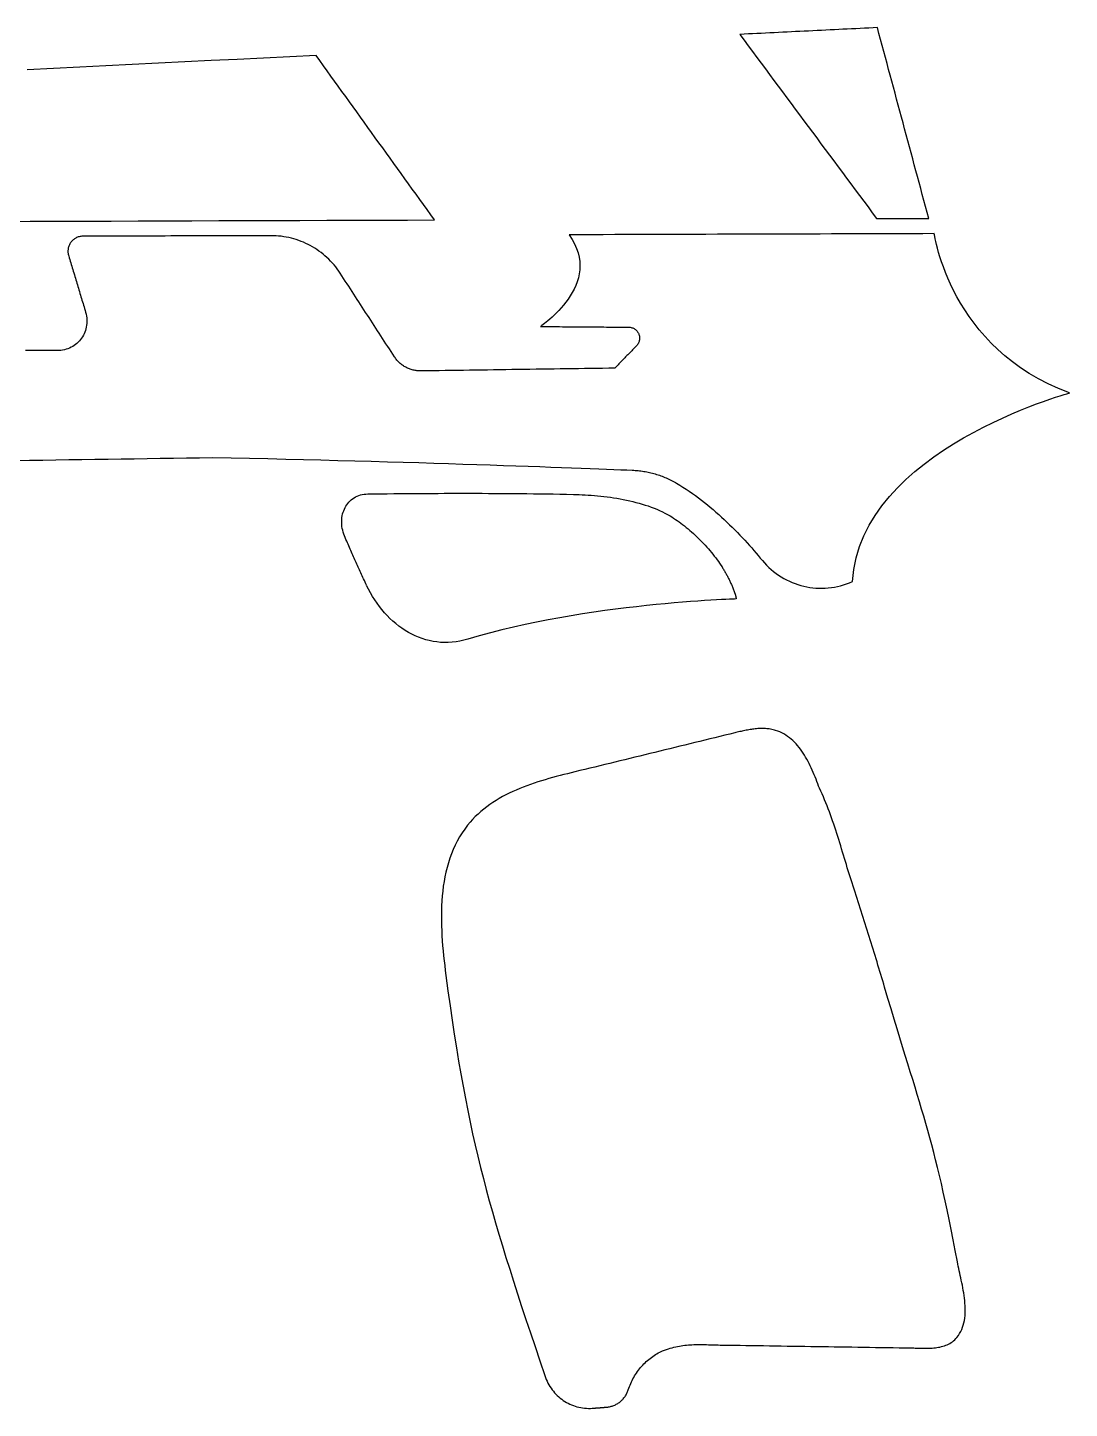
# Model space of a CAD drawing. Header units: metres. Extents: x 18 to 141, y -128 to -47.
# Drawn here: x 79.5 to 140.7, y -127.9 to -46.8 of the extents above; entities that cross this region are included whole.
import ezdxf

# ---------------------------------------------------------------- set-up
doc = ezdxf.new("R2010")
doc.units = ezdxf.units.M

msp = doc.modelspace()

# ---------------------------------------------------------------- linework, layer by layer
for points in [[(129.37744, -57.988708), (129.473198, -57.988454), (129.568956, -57.9882), (129.664714, -57.987946), (129.760472, -57.987692), (129.85623, -57.987438), (129.951988, -57.987184), (130.047746, -57.98693), (130.143504, -57.986676), (130.239262, -57.986422), (130.33502, -57.986168), (130.430778, -57.985914), (130.526536, -57.98566), (130.622294, -57.985406), (130.718052, -57.985152), (130.81381, -57.984898), (130.909568, -57.984644), (131.005326, -57.98439), (131.101084, -57.984136), (131.196842, -57.983882), (131.2926, -57.983628), (131.388358, -57.983374), (131.484116, -57.98312), (131.579874, -57.982866), (131.675632, -57.982612), (131.77139, -57.982358), (131.867148, -57.982104), (131.962906, -57.98185), (132.058664, -57.981596), (132.154422, -57.981342), (132.25018, -57.981088), (132.345938, -57.980834), (132.441696, -57.98058), (132.347462, -57.630314), (132.253228, -57.280048), (132.158994, -56.929782), (132.06476, -56.579516), (131.970526, -56.22925), (131.876292, -55.878984), (131.782058, -55.528718), (131.687824, -55.178452), (131.59359, -54.828186), (131.499356, -54.47792), (131.405122, -54.127654), (131.310888, -53.777388), (131.216654, -53.427122), (131.12242, -53.076856), (131.028186, -52.72659), (130.933952, -52.376324), (130.839718, -52.026058), (130.745484, -51.675792), (130.65125, -51.325526), (130.557016, -50.97526), (130.462782, -50.624994), (130.368548, -50.274728), (130.274314, -49.924462), (130.18008, -49.574196), (130.085846, -49.22393), (129.991612, -48.873664), (129.897378, -48.523398), (129.803144, -48.173132), (129.70891, -47.822866), (129.614676, -47.4726), (129.520442, -47.122334), (129.426208, -46.772068), (129.173478, -46.784514), (128.920748, -46.79696), (128.668018, -46.809406), (128.415288, -46.821852), (128.162558, -46.834298), (127.909828, -46.846744), (127.657098, -46.85919), (127.404368, -46.871636), (127.151638, -46.884082), (126.898908, -46.896528), (126.646178, -46.908974), (126.393448, -46.92142), (126.140718, -46.933866), (125.887988, -46.946312), (125.635258, -46.958758), (125.382528, -46.971204), (125.129798, -46.98365), (124.877068, -46.996096), (124.624338, -47.008542), (124.371608, -47.020988), (124.118878, -47.033434), (123.866148, -47.04588), (123.613418, -47.058326), (123.360688, -47.070772), (123.107958, -47.083218), (122.855228, -47.095664), (122.602498, -47.10811), (122.349768, -47.120556), (122.097038, -47.133002), (121.844308, -47.145448), (121.591578, -47.157894), (121.338848, -47.17034), (121.590054, -47.508414), (121.84126, -47.846488), (122.092466, -48.184562), (122.343672, -48.522636), (122.594878, -48.86071), (122.846084, -49.198784), (123.09729, -49.536858), (123.348496, -49.874932), (123.599702, -50.213006), (123.850908, -50.55108), (124.102114, -50.889154), (124.35332, -51.227228), (124.604526, -51.565302), (124.855732, -51.903376), (125.106938, -52.24145), (125.358144, -52.579524), (125.60935, -52.917598), (125.860556, -53.255672), (126.111762, -53.593746), (126.362968, -53.93182), (126.614174, -54.269894), (126.86538, -54.607968), (127.116586, -54.946042), (127.367792, -55.284116), (127.618998, -55.62219), (127.870204, -55.960264), (128.12141, -56.298338), (128.372616, -56.636412), (128.623822, -56.974486), (128.875028, -57.31256), (129.126234, -57.650634), (129.37744, -57.988708)], [(78.07579, -58.157364), (79.658972, -58.15203), (81.242154, -58.146696), (82.825336, -58.141362), (84.408518, -58.136028), (85.9917, -58.130694), (87.574882, -58.12536), (89.158064, -58.120026), (90.741246, -58.114692), (92.324428, -58.109358), (93.90761, -58.104024), (95.490792, -58.09869), (97.073974, -58.093356), (98.657156, -58.088022), (100.240338, -58.082688), (101.82352, -58.077354), (103.406702, -58.07202), (103.189278, -57.770014), (102.971854, -57.468008), (102.75443, -57.166002), (102.537006, -56.863996), (102.319836, -56.56199), (102.102412, -56.259984), (101.884988, -55.957978), (101.667564, -55.655972), (101.45014, -55.353966), (101.232716, -55.05196), (101.015292, -54.749954), (100.797868, -54.447948), (100.580698, -54.145942), (100.363274, -53.843936), (100.14585, -53.54193), (99.928426, -53.239924), (99.711002, -52.937918), (99.493578, -52.635912), (99.276154, -52.333906), (99.05873, -52.0319), (98.84156, -51.729894), (98.624136, -51.427888), (98.406712, -51.125882), (98.189288, -50.823876), (97.971864, -50.52187), (97.75444, -50.219864), (97.537016, -49.917858), (97.319592, -49.615852), (97.102422, -49.313846), (96.884998, -49.01184), (96.667574, -48.709834), (96.45015, -48.407828), (94.9071, -48.484282), (93.36405, -48.560736), (91.821, -48.63719), (90.27795, -48.713644), (88.7349, -48.790098), (87.19185, -48.866552), (85.6488, -48.943006), (84.10575, -49.01946), (82.5627, -49.095914), (81.01965, -49.172368), (79.4766, -49.248822)], [(140.705586, -68.225416), (140.064236, -67.97294), (139.457938, -67.697858), (138.885676, -67.402202), (138.34618, -67.08775), (137.838942, -66.756788), (137.362692, -66.411094), (136.916668, -66.0527), (136.4996, -65.683638), (136.11098, -65.306194), (135.749538, -64.922146), (135.414512, -64.533526), (135.104632, -64.142366), (134.81939, -63.750444), (134.557516, -63.360046), (134.317994, -62.973204), (134.100062, -62.591696), (133.902704, -62.217808), (133.725158, -61.853572), (133.566154, -61.500766), (133.42493, -61.161422), (133.30047, -60.837826), (133.191758, -60.531756), (133.098032, -60.245244), (133.018276, -59.980322), (132.951474, -59.739022), (132.89661, -59.523376), (132.852922, -59.335416), (132.81914, -59.17692), (132.794502, -59.050174), (132.778246, -58.95721), (132.769102, -58.899806), (132.766308, -58.880248), (132.095748, -58.88228), (131.425188, -58.884312), (130.754628, -58.886344), (130.084068, -58.888376), (129.413762, -58.890408), (128.743202, -58.89244), (128.072642, -58.894472), (127.402082, -58.896504), (126.731522, -58.898536), (126.060962, -58.900568), (125.390402, -58.9026), (124.719842, -58.904632), (124.049536, -58.906664), (123.378976, -58.908696), (122.708416, -58.910728), (122.037856, -58.91276), (121.367296, -58.914792), (120.696736, -58.916824), (120.026176, -58.918856), (119.355616, -58.920888), (118.68531, -58.92292), (118.01475, -58.924952), (117.34419, -58.926984), (116.67363, -58.929016), (116.00307, -58.931048), (115.33251, -58.93308), (114.66195, -58.935112), (113.99139, -58.937144), (113.321084, -58.939176), (112.650524, -58.941208), (111.979964, -58.94324), (111.309404, -58.945272), (111.491014, -59.215782), (111.639604, -59.483498), (111.756952, -59.747912), (111.84509, -60.009024), (111.905542, -60.266072), (111.94034, -60.518802), (111.951008, -60.76696), (111.939578, -61.010038), (111.907574, -61.247782), (111.857028, -61.479684), (111.789464, -61.705236), (111.706914, -61.924184), (111.611156, -62.136274), (111.503714, -62.340998), (111.38662, -62.538102), (111.261398, -62.727078), (111.13008, -62.907418), (110.99419, -63.078868), (110.85576, -63.241174), (110.716568, -63.393828), (110.578138, -63.536576), (110.442502, -63.66891), (110.311184, -63.790322), (110.186216, -63.900558), (110.069376, -63.999364), (109.962188, -64.086232), (109.866684, -64.160654), (109.784642, -64.222376), (109.717586, -64.271144), (109.667548, -64.30645), (109.636306, -64.327786), (109.625384, -64.335152), (109.787182, -64.336422), (109.94898, -64.337692), (110.110778, -64.338962), (110.272576, -64.340232), (110.434374, -64.341502), (110.596172, -64.342772), (110.75797, -64.344042), (110.919768, -64.345312), (111.081566, -64.346582), (111.243364, -64.347852), (111.405162, -64.349122), (111.56696, -64.350392), (111.728758, -64.351662), (111.890556, -64.352932), (112.052354, -64.354202), (112.214152, -64.355472), (112.37595, -64.356742), (112.537748, -64.358012), (112.699546, -64.359282), (112.861344, -64.360552), (113.023142, -64.361822), (113.18494, -64.363092), (113.346738, -64.364362), (113.508536, -64.365632), (113.670334, -64.366902), (113.832132, -64.368172), (113.99393, -64.369442), (114.155728, -64.370712), (114.317526, -64.371982), (114.479324, -64.373252), (114.641122, -64.374522), (114.80292, -64.375792), (114.855752, -64.377316), (114.906806, -64.38265), (114.956082, -64.391794), (115.00358, -64.40424), (115.0493, -64.420242), (115.092988, -64.439292), (115.13439, -64.46139), (115.17376, -64.486282), (115.210844, -64.513714), (115.245642, -64.543686), (115.278154, -64.575944), (115.308126, -64.610234), (115.335558, -64.646556), (115.36045, -64.684656), (115.382548, -64.72428), (115.401852, -64.765428), (115.418362, -64.807846), (115.432078, -64.85128), (115.442746, -64.895476), (115.450366, -64.940434), (115.454684, -64.9859), (115.455954, -65.03162), (115.453922, -65.077594), (115.448334, -65.123568), (115.439444, -65.169288), (115.426998, -65.2145), (115.410996, -65.259204), (115.391184, -65.303146), (115.367562, -65.346326), (115.34013, -65.38849), (115.308888, -65.429384), (115.273582, -65.468754), (115.233704, -65.509902), (115.193826, -65.55105), (115.153948, -65.592198), (115.11407, -65.633346), (115.074192, -65.674494), (115.034314, -65.715642), (114.994436, -65.75679), (114.954558, -65.797938), (114.91468, -65.839086), (114.874802, -65.880234), (114.834924, -65.921382), (114.795046, -65.96253), (114.755168, -66.003678), (114.71529, -66.044826), (114.675412, -66.085974), (114.635534, -66.127122), (114.595656, -66.16827), (114.555778, -66.209418), (114.5159, -66.250566), (114.476022, -66.291714), (114.436144, -66.332862), (114.396266, -66.37401), (114.356388, -66.415158), (114.31651, -66.456306), (114.276632, -66.497454), (114.236754, -66.538602), (114.196876, -66.57975), (114.156998, -66.620898), (114.11712, -66.662046), (114.077242, -66.703194), (114.037364, -66.744342), (113.997486, -66.78549), (113.641632, -66.79057), (113.285778, -66.79565), (112.929924, -66.80073), (112.57407, -66.80581), (112.218216, -66.81089), (111.862362, -66.81597), (111.506508, -66.82105), (111.150654, -66.82613), (110.7948, -66.83121), (110.438946, -66.83629), (110.083092, -66.84137), (109.727238, -66.84645), (109.371384, -66.85153), (109.01553, -66.85661), (108.659676, -66.86169), (108.303822, -66.86677), (107.947968, -66.87185), (107.592114, -66.87693), (107.23626, -66.88201), (106.880406, -66.88709), (106.524552, -66.89217), (106.168698, -66.89725), (105.812844, -66.90233), (105.45699, -66.90741), (105.101136, -66.91249), (104.745282, -66.91757), (104.389428, -66.92265), (104.033574, -66.92773), (103.67772, -66.93281), (103.321866, -66.93789), (102.966012, -66.94297), (102.610158, -66.94805), (102.551484, -66.94805), (102.493064, -66.946018), (102.434898, -66.942208), (102.37724, -66.93662), (102.319836, -66.929254), (102.26294, -66.92011), (102.206552, -66.909188), (102.150672, -66.896488), (102.0953, -66.88201), (102.040436, -66.865754), (101.98608, -66.847974), (101.932486, -66.828416), (101.879654, -66.80708), (101.82733, -66.78422), (101.775768, -66.759836), (101.725222, -66.733674), (101.675438, -66.705988), (101.626416, -66.676778), (101.57841, -66.646044), (101.53142, -66.613786), (101.485446, -66.580004), (101.440488, -66.544952), (101.396546, -66.508376), (101.35362, -66.470276), (101.311964, -66.430906), (101.271324, -66.390012), (101.231954, -66.347848), (101.193854, -66.304414), (101.157024, -66.259456), (101.121464, -66.213228), (101.087428, -66.16573), (101.054662, -66.116962), (100.955094, -65.963546), (100.855526, -65.81013), (100.755958, -65.656714), (100.65639, -65.503298), (100.556822, -65.349882), (100.457254, -65.196466), (100.357686, -65.04305), (100.258118, -64.889634), (100.15855, -64.736218), (100.058982, -64.582802), (99.959414, -64.429386), (99.859846, -64.27597), (99.760278, -64.122554), (99.66071, -63.969138), (99.561142, -63.815722), (99.461574, -63.662306), (99.362006, -63.50889), (99.262438, -63.355474), (99.16287, -63.202058), (99.063302, -63.048642), (98.963734, -62.895226), (98.864166, -62.74181), (98.764598, -62.588394), (98.66503, -62.434978), (98.565462, -62.281562), (98.465894, -62.128146), (98.366326, -61.97473), (98.266758, -61.821314), (98.16719, -61.667898), (98.067622, -61.514482), (97.968054, -61.361066), (97.868486, -61.20765), (97.782634, -61.079888), (97.693226, -60.955174), (97.600262, -60.833762), (97.503742, -60.715906), (97.40392, -60.601352), (97.300796, -60.490354), (97.19437, -60.382912), (97.084896, -60.279026), (96.972628, -60.178696), (96.857312, -60.082176), (96.739202, -59.989466), (96.618552, -59.900566), (96.495362, -59.815476), (96.369632, -59.734196), (96.241362, -59.65698), (96.110806, -59.583828), (95.978218, -59.51474), (95.843344, -59.449716), (95.706438, -59.388756), (95.567754, -59.332114), (95.427292, -59.27979), (95.285052, -59.231784), (95.141288, -59.188096), (94.996, -59.148726), (94.849188, -59.113928), (94.701106, -59.083702), (94.551754, -59.058048), (94.401386, -59.036966), (94.250002, -59.02071), (94.097602, -59.009026), (93.94444, -59.002168), (93.790516, -59.000136), (93.44533, -59.001152), (93.100144, -59.002168), (92.754958, -59.003184), (92.409772, -59.0042), (92.064586, -59.005216), (91.7194, -59.006232), (91.374214, -59.007248), (91.029028, -59.008264), (90.683842, -59.00928), (90.338656, -59.010296), (89.99347, -59.011312), (89.648284, -59.012328), (89.303098, -59.013344), (88.957912, -59.01436), (88.612726, -59.015376), (88.26754, -59.016392), (87.922354, -59.017408), (87.577168, -59.018424), (87.231982, -59.01944), (86.886796, -59.020456), (86.54161, -59.021472), (86.196424, -59.022488), (85.851238, -59.023504), (85.506052, -59.02452), (85.160866, -59.025536), (84.81568, -59.026552), (84.470494, -59.027568), (84.125308, -59.028584), (83.780122, -59.0296), (83.434936, -59.030616), (83.08975, -59.031632), (82.744564, -59.032648), (82.688938, -59.03468), (82.634582, -59.040014), (82.581242, -59.04865), (82.529172, -59.060334), (82.478626, -59.075066), (82.42935, -59.092592), (82.381598, -59.112912), (82.335624, -59.135772), (82.291174, -59.161172), (82.248502, -59.189112), (82.207862, -59.219338), (82.169, -59.25185), (82.13217, -59.286394), (82.097372, -59.32297), (82.06486, -59.361324), (82.03438, -59.401456), (82.006186, -59.443112), (81.980532, -59.486546), (81.957418, -59.53125), (81.936844, -59.577224), (81.91881, -59.624468), (81.90357, -59.672728), (81.891124, -59.722004), (81.881472, -59.772296), (81.874868, -59.82335), (81.871312, -59.874912), (81.870804, -59.926982), (81.873344, -59.97956), (81.879186, -60.032392), (81.88833, -60.085478), (81.90103, -60.138818), (81.917286, -60.192158), (81.947258, -60.29198), (81.97723, -60.391802), (82.007202, -60.491624), (82.037174, -60.591446), (82.067146, -60.691268), (82.097118, -60.79109), (82.12709, -60.890912), (82.157062, -60.990734), (82.187034, -61.090556), (82.217006, -61.190378), (82.246978, -61.2902), (82.27695, -61.390022), (82.306922, -61.489844), (82.336894, -61.589666), (82.366866, -61.689488), (82.396838, -61.78931), (82.42681, -61.889132), (82.456782, -61.988954), (82.486754, -62.088776), (82.516726, -62.188598), (82.546698, -62.28842), (82.57667, -62.388242), (82.606642, -62.488064), (82.636614, -62.587886), (82.666586, -62.687708), (82.696558, -62.78753), (82.72653, -62.887352), (82.756502, -62.987174), (82.786474, -63.086996), (82.816446, -63.186818), (82.846418, -63.28664), (82.87639, -63.386462), (82.91068, -63.498476), (82.938112, -63.610236), (82.958686, -63.721488), (82.972656, -63.831978), (82.980022, -63.941706), (82.981038, -64.050164), (82.975704, -64.157352), (82.964274, -64.263016), (82.947002, -64.366902), (82.923888, -64.468756), (82.895186, -64.568324), (82.860896, -64.665352), (82.821018, -64.75984), (82.77606, -64.85128), (82.725768, -64.939672), (82.67065, -65.024762), (82.610706, -65.106296), (82.545936, -65.18402), (82.476594, -65.25768), (82.40268, -65.327022), (82.324448, -65.391792), (82.242152, -65.45199), (82.155792, -65.507108), (82.065368, -65.557146), (81.971134, -65.60185), (81.873344, -65.640966), (81.771998, -65.67424), (81.66735, -65.701418), (81.5594, -65.7225), (81.448402, -65.736978), (81.334356, -65.744852), (81.217516, -65.745614), (80.987138, -65.744598), (80.75676, -65.743582), (80.526382, -65.742566), (80.296004, -65.74155), (80.065626, -65.740534), (79.835248, -65.739518), (79.60487, -65.738502), (79.374492, -65.737486)], [(78.854046, -72.207374), (79.621634, -72.19569), (80.389222, -72.184006), (81.15681, -72.172322), (81.924398, -72.160638), (82.691986, -72.148954), (83.459574, -72.13727), (84.227162, -72.125586), (84.99475, -72.113902), (85.762338, -72.102218), (86.529926, -72.090534), (87.297514, -72.07885), (88.065102, -72.067166), (88.83269, -72.055482), (89.600278, -72.043798), (90.367866, -72.032114), (91.462352, -72.05472), (92.543884, -72.078088), (93.611954, -72.101964), (94.665546, -72.126602), (95.704152, -72.151748), (96.726756, -72.177402), (97.732342, -72.20331), (98.720402, -72.229726), (99.68992, -72.256396), (100.640134, -72.283066), (101.570282, -72.30999), (102.479602, -72.336914), (103.367078, -72.363838), (104.232202, -72.390762), (105.073958, -72.417432), (105.891584, -72.443848), (106.684064, -72.47001), (107.45089, -72.495664), (108.191046, -72.521064), (108.90377, -72.545956), (109.5883, -72.570086), (110.243874, -72.593708), (110.869476, -72.616568), (111.464344, -72.638666), (112.027716, -72.659748), (112.55883, -72.680068), (113.056924, -72.699372), (113.520982, -72.717406), (113.950242, -72.734424), (114.343942, -72.750172), (114.70132, -72.76465), (115.021614, -72.777858), (115.10772, -72.782176), (115.193826, -72.787764), (115.279678, -72.794622), (115.365276, -72.80275), (115.45062, -72.812148), (115.535964, -72.822816), (115.621054, -72.834754), (115.70589, -72.847962), (115.790472, -72.862694), (115.8748, -72.878696), (115.958874, -72.895968), (116.04244, -72.91451), (116.125752, -72.934322), (116.20881, -72.955404), (116.291614, -72.977756), (116.37391, -73.001124), (116.455952, -73.025762), (116.537486, -73.05167), (116.618766, -73.078848), (116.699538, -73.107296), (116.779802, -73.137014), (116.859812, -73.168002), (116.939314, -73.20026), (117.018308, -73.233788), (117.096794, -73.268332), (117.174772, -73.304146), (117.252242, -73.34123), (117.329204, -73.379584), (117.405658, -73.418954), (117.481604, -73.459594), (117.557042, -73.501504), (117.631718, -73.54443), (117.819424, -73.656698), (118.005606, -73.772776), (118.190264, -73.89241), (118.373398, -74.015346), (118.555008, -74.14133), (118.73484, -74.270362), (118.913148, -74.401934), (119.089678, -74.5363), (119.264176, -74.672952), (119.436896, -74.81189), (119.607838, -74.95286), (119.776748, -75.095862), (119.943626, -75.240642), (120.108472, -75.386946), (120.271286, -75.53452), (120.431814, -75.683364), (120.590056, -75.833224), (120.746266, -75.983846), (120.899936, -76.13523), (121.05132, -76.287122), (121.200418, -76.439268), (121.346976, -76.591668), (121.490994, -76.743814), (121.632472, -76.89596), (121.77141, -77.047598), (121.907808, -77.198728), (122.041412, -77.349096), (122.172222, -77.498702), (122.300238, -77.647038), (122.42546, -77.794104), (122.547888, -77.9399), (122.667268, -78.083918), (122.790204, -78.22692), (122.917966, -78.363572), (123.050554, -78.493874), (123.187714, -78.61808), (123.329192, -78.735682), (123.474734, -78.846934), (123.624086, -78.951836), (123.777248, -79.050134), (123.933712, -79.141828), (124.093478, -79.226918), (124.256038, -79.305404), (124.421392, -79.377032), (124.589286, -79.441802), (124.759466, -79.499968), (124.931932, -79.551276), (125.106176, -79.595472), (125.281944, -79.63281), (125.459236, -79.663036), (125.637798, -79.686404), (125.817376, -79.70266), (125.997716, -79.711804), (126.178564, -79.713582), (126.359666, -79.708248), (126.540768, -79.695548), (126.72187, -79.675482), (126.902464, -79.64805), (127.08255, -79.613252), (127.261874, -79.570834), (127.440182, -79.52105), (127.61722, -79.463646), (127.792988, -79.398622), (127.966978, -79.325978), (128.039876, -78.614016), (128.178052, -77.927454), (128.377188, -77.266292), (128.632712, -76.630022), (128.940306, -76.018898), (129.295398, -75.432412), (129.69367, -74.870564), (130.130804, -74.332846), (130.602228, -73.819512), (131.10337, -73.330054), (131.629912, -72.864472), (132.177536, -72.422258), (132.74167, -72.003666), (133.317996, -71.608188), (133.901942, -71.235824), (134.488936, -70.88632), (135.074914, -70.559422), (135.655304, -70.254876), (136.225534, -69.972682), (136.781286, -69.712586), (137.317988, -69.474334), (137.831322, -69.257672), (138.31697, -69.0626), (138.77036, -68.888864), (139.18692, -68.73621), (139.562332, -68.604638), (139.892278, -68.493894), (140.172186, -68.40347), (140.397738, -68.33362), (140.564362, -68.283836), (140.66774, -68.254118), (140.7033, -68.244212)], [(99.416616, -79.542386), (99.371912, -79.447644), (99.32797, -79.354172), (99.284536, -79.26197), (99.241864, -79.170784), (99.1997, -79.080614), (99.158044, -78.99146), (99.116896, -78.903068), (99.076256, -78.815184), (99.03587, -78.727808), (98.995992, -78.64094), (98.956368, -78.55458), (98.916998, -78.468474), (98.877882, -78.382368), (98.838766, -78.296262), (98.799904, -78.210156), (98.761296, -78.12405), (98.722688, -78.03769), (98.68408, -77.950822), (98.645472, -77.863446), (98.60661, -77.775562), (98.567748, -77.686916), (98.528632, -77.597508), (98.489516, -77.507338), (98.450146, -77.416152), (98.410522, -77.32395), (98.37039, -77.230478), (98.330004, -77.135736), (98.28911, -77.039724), (98.247708, -76.942188), (98.205798, -76.843128), (98.16338, -76.74229), (98.120454, -76.639674), (98.078036, -76.530454), (98.041968, -76.420726), (98.01225, -76.310744), (97.988628, -76.200762), (97.971102, -76.091034), (97.959418, -75.981814), (97.953576, -75.873356), (97.953576, -75.766168), (97.959418, -75.66025), (97.970848, -75.555856), (97.987866, -75.45324), (98.010218, -75.352656), (98.038158, -75.254358), (98.071432, -75.158854), (98.11004, -75.066144), (98.153728, -74.976482), (98.202496, -74.890122), (98.256344, -74.807318), (98.315018, -74.728578), (98.378772, -74.653902), (98.447098, -74.583544), (98.52025, -74.518012), (98.597974, -74.457306), (98.68027, -74.40168), (98.767138, -74.351388), (98.858324, -74.306938), (98.953828, -74.26833), (99.05365, -74.236072), (99.157536, -74.210164), (99.26574, -74.19086), (99.377754, -74.178668), (99.493832, -74.173588), (99.875848, -74.16927), (100.255832, -74.165206), (100.634038, -74.161396), (101.01072, -74.15784), (101.385878, -74.154538), (101.759512, -74.15149), (102.13213, -74.148696), (102.503732, -74.146156), (102.874572, -74.14387), (103.24465, -74.141838), (103.61422, -74.14006), (103.983536, -74.13879), (104.352598, -74.137774), (104.72166, -74.137012), (105.090976, -74.136758), (105.4608, -74.136758), (105.831132, -74.137266), (106.202226, -74.138028), (106.574082, -74.139298), (106.946954, -74.141076), (107.321096, -74.143362), (107.696762, -74.145902), (108.073952, -74.14895), (108.45292, -74.152506), (108.833666, -74.15657), (109.216444, -74.161142), (109.601508, -74.166222), (109.989112, -74.17181), (110.379256, -74.17816), (110.772194, -74.185018), (111.167926, -74.192384), (111.56696, -74.200512), (111.735362, -74.20483), (111.907066, -74.210672), (112.081564, -74.218292), (112.258856, -74.22769), (112.438434, -74.238866), (112.620298, -74.25182), (112.80394, -74.266806), (112.989106, -74.283824), (113.175796, -74.302874), (113.363502, -74.32421), (113.55197, -74.347578), (113.7412, -74.373232), (113.930684, -74.401172), (114.120168, -74.431652), (114.309398, -74.464672), (114.498374, -74.500232), (114.686588, -74.538332), (114.873786, -74.578972), (115.059714, -74.622406), (115.244118, -74.668634), (115.426744, -74.717656), (115.607338, -74.769726), (115.785646, -74.824844), (115.961414, -74.88301), (116.134388, -74.944224), (116.304314, -75.00874), (116.470938, -75.076304), (116.634006, -75.14717), (116.79301, -75.221592), (116.94795, -75.299316), (117.098572, -75.380596), (117.244622, -75.465432), (117.349016, -75.529694), (117.453918, -75.597004), (117.559328, -75.667108), (117.664992, -75.740006), (117.77091, -75.815444), (117.877082, -75.893422), (117.983254, -75.97394), (118.089172, -76.056744), (118.194836, -76.14158), (118.300246, -76.228702), (118.405148, -76.317856), (118.509542, -76.408788), (118.613174, -76.501498), (118.716044, -76.595986), (118.817898, -76.691998), (118.918736, -76.789534), (119.018558, -76.88834), (119.11711, -76.988416), (119.214138, -77.089762), (119.309642, -77.192124), (119.403622, -77.295502), (119.495824, -77.399642), (119.586248, -77.504544), (119.67464, -77.610208), (119.761, -77.71638), (119.845074, -77.82306), (119.926862, -77.929994), (120.006364, -78.037182), (120.083326, -78.14437), (120.157494, -78.251558), (120.228868, -78.358746), (120.297448, -78.46568), (120.326404, -78.512162), (120.354852, -78.558136), (120.382792, -78.60411), (120.410478, -78.64983), (120.437656, -78.695296), (120.464326, -78.740762), (120.490742, -78.786228), (120.51665, -78.831694), (120.542304, -78.87716), (120.56745, -78.922626), (120.592342, -78.968346), (120.616726, -79.014066), (120.640856, -79.06004), (120.664732, -79.106268), (120.688354, -79.15275), (120.711722, -79.199486), (120.734836, -79.24673), (120.757696, -79.294482), (120.780302, -79.342488), (120.802654, -79.391002), (120.824752, -79.440278), (120.846596, -79.490062), (120.868186, -79.540354), (120.889776, -79.591408), (120.911112, -79.643224), (120.932194, -79.695802), (120.953276, -79.749142), (120.974358, -79.803498), (120.995186, -79.858616), (121.016014, -79.91475), (121.036588, -79.9719), (121.057162, -80.030066), (121.060464, -80.039972), (121.063766, -80.049878), (121.067068, -80.059784), (121.070116, -80.06969), (121.073164, -80.079596), (121.076212, -80.089502), (121.07926, -80.099408), (121.082054, -80.109314), (121.084848, -80.11922), (121.087642, -80.129126), (121.090182, -80.139032), (121.092722, -80.148938), (121.095262, -80.158844), (121.097548, -80.16875), (121.099834, -80.178656), (121.10212, -80.188562), (121.104406, -80.198468), (121.106438, -80.208374), (121.10847, -80.21828), (121.110502, -80.228186), (121.11228, -80.238092), (121.114058, -80.247998), (121.115836, -80.257904), (121.117614, -80.26781), (121.119138, -80.277716), (121.120662, -80.287622), (121.122186, -80.297528), (121.12371, -80.307434), (121.12498, -80.31734), (121.12625, -80.327246), (121.12752, -80.337152), (121.12879, -80.347058), (121.10339, -80.34782), (121.028206, -80.35036), (120.90527, -80.354932), (120.736614, -80.36179), (120.52427, -80.371442), (120.270016, -80.383888), (119.975884, -80.399636), (119.643906, -80.41894), (119.27586, -80.442054), (118.873778, -80.469232), (118.439692, -80.500982), (117.97538, -80.537304), (117.482874, -80.578706), (116.964206, -80.625442), (116.421154, -80.677766), (115.856004, -80.735932), (115.27028, -80.800194), (114.666268, -80.87106), (114.045746, -80.948784), (113.410746, -81.03362), (112.7633, -81.125822), (112.105186, -81.225644), (111.438436, -81.33334), (110.765082, -81.449418), (110.087156, -81.574132), (109.406436, -81.707482), (108.724954, -81.849976), (108.044488, -82.002122), (107.36707, -82.16392), (106.694732, -82.335878), (106.029506, -82.517996), (105.37317, -82.710782), (105.137712, -82.77606), (104.903524, -82.827876), (104.67086, -82.866738), (104.439974, -82.8929), (104.21112, -82.906362), (103.984298, -82.907632), (103.759762, -82.896964), (103.537766, -82.874612), (103.318564, -82.84083), (103.102156, -82.796126), (102.888796, -82.7405), (102.678484, -82.674206), (102.471728, -82.597498), (102.268528, -82.510884), (102.068884, -82.414364), (101.873304, -82.308446), (101.681788, -82.193384), (101.494336, -82.069432), (101.311456, -81.93659), (101.133148, -81.795366), (100.959666, -81.646014), (100.79101, -81.488788), (100.627688, -81.324196), (100.4697, -81.152238), (100.317046, -80.973168), (100.170234, -80.78724), (100.029264, -80.594962), (99.89439, -80.396334), (99.765612, -80.191864), (99.643184, -79.981806), (99.52736, -79.76616), (99.418394, -79.545434)], [(126.024132, -91.473782), (125.976126, -91.341448), (125.92685, -91.208352), (125.876304, -91.074748), (125.824488, -90.94089), (125.771148, -90.807032), (125.716284, -90.673428), (125.659896, -90.540332), (125.60173, -90.407998), (125.541786, -90.27668), (125.47981, -90.146378), (125.415802, -90.0176), (125.349762, -89.8906), (125.28169, -89.765378), (125.211332, -89.642442), (125.138434, -89.521792), (125.062996, -89.403682), (124.985018, -89.28862), (124.9045, -89.176606), (124.821188, -89.067894), (124.735082, -88.962738), (124.645928, -88.861392), (124.55398, -88.76411), (124.45873, -88.6714), (124.360432, -88.583008), (124.258832, -88.499442), (124.153676, -88.420956), (124.045218, -88.347804), (123.933204, -88.28024), (123.81738, -88.218264), (123.697746, -88.162384), (123.574302, -88.112854), (123.447048, -88.069674), (123.373896, -88.048338), (123.300236, -88.029542), (123.226322, -88.013032), (123.152154, -87.998808), (123.077732, -87.98687), (123.003056, -87.977218), (122.92838, -87.969598), (122.85345, -87.96401), (122.778266, -87.9602), (122.702828, -87.958168), (122.62739, -87.957914), (122.551698, -87.959438), (122.476006, -87.962486), (122.400314, -87.967058), (122.324368, -87.9729), (122.248422, -87.980266), (122.172476, -87.988902), (122.09653, -87.998554), (122.020584, -88.009476), (121.944638, -88.021414), (121.868692, -88.034368), (121.792746, -88.048084), (121.717054, -88.062562), (121.641362, -88.077802), (121.565924, -88.09355), (121.490486, -88.11006), (121.415302, -88.127078), (121.340118, -88.14435), (121.265188, -88.161876), (121.190512, -88.179656), (121.11609, -88.19769), (121.041668, -88.215724), (120.748298, -88.287352), (120.454928, -88.35898), (120.161558, -88.430608), (119.868188, -88.502236), (119.574818, -88.573864), (119.281448, -88.645492), (118.988078, -88.71712), (118.694708, -88.788748), (118.401338, -88.860376), (118.107968, -88.932004), (117.814598, -89.003632), (117.521228, -89.07526), (117.227858, -89.146888), (116.934488, -89.218516), (116.641118, -89.290144), (116.347748, -89.361772), (116.054378, -89.4334), (115.761008, -89.505028), (115.467638, -89.576656), (115.174268, -89.648284), (114.880898, -89.719912), (114.587528, -89.79154), (114.294158, -89.863168), (114.000788, -89.934796), (113.707418, -90.006424), (113.414048, -90.078052), (113.120678, -90.14968), (112.827308, -90.221308), (112.533938, -90.292936), (112.240568, -90.364564), (111.947198, -90.436192), (111.653828, -90.50782), (111.437166, -90.56116), (111.219488, -90.615262), (111.001302, -90.67038), (110.782862, -90.726768), (110.564168, -90.784426), (110.345474, -90.843862), (110.127034, -90.905076), (109.909102, -90.968322), (109.691932, -91.033854), (109.475524, -91.101926), (109.260132, -91.172538), (109.04601, -91.246198), (108.833412, -91.322906), (108.622592, -91.402916), (108.41355, -91.486482), (108.206794, -91.573604), (108.002324, -91.66479), (107.800394, -91.76004), (107.601258, -91.859608), (107.404916, -91.963748), (107.211622, -92.072714), (107.021884, -92.186506), (106.835702, -92.305378), (106.653076, -92.429838), (106.474514, -92.559632), (106.300016, -92.695268), (106.13009, -92.837), (105.964736, -92.984828), (105.803954, -93.139006), (105.648252, -93.299788), (105.497884, -93.467428), (105.35285, -93.64218), (105.18267, -93.866208), (105.024428, -94.096078), (104.877616, -94.33179), (104.74198, -94.57309), (104.617266, -94.81947), (104.502966, -95.07093), (104.398826, -95.326962), (104.304592, -95.587566), (104.219756, -95.852234), (104.144064, -96.120712), (104.077008, -96.392746), (104.018334, -96.668336), (103.967788, -96.946974), (103.924862, -97.228406), (103.889302, -97.512378), (103.860854, -97.798636), (103.83901, -98.086926), (103.823516, -98.37674), (103.814118, -98.668078), (103.810308, -98.960686), (103.811832, -99.254056), (103.818182, -99.548188), (103.829104, -99.842828), (103.844344, -100.137468), (103.863394, -100.432108), (103.886, -100.72624), (103.911908, -101.01961), (103.94061, -101.311964), (103.971852, -101.603302), (104.00538, -101.893116), (104.040686, -102.181152), (104.077262, -102.467156), (104.198674, -103.376222), (104.320594, -104.254554), (104.44353, -105.103676), (104.567736, -105.925874), (104.69372, -106.72318), (104.821736, -107.497372), (104.951784, -108.250482), (105.084626, -108.984288), (105.220262, -109.701076), (105.3592, -110.402624), (105.501694, -111.090964), (105.647998, -111.768128), (105.79862, -112.435894), (105.95356, -113.096294), (106.11358, -113.75136), (106.27868, -114.403124), (106.449114, -115.053618), (106.62539, -115.70462), (106.807762, -116.358162), (106.996738, -117.016276), (107.192318, -117.680994), (107.39501, -118.354094), (107.605322, -119.037608), (107.823254, -119.733568), (108.049314, -120.444006), (108.283756, -121.1707), (108.526834, -121.915682), (108.778802, -122.680984), (109.040168, -123.468638), (109.311186, -124.280422), (109.592364, -125.118368), (109.883702, -125.984508), (109.924596, -126.098046), (109.969554, -126.209044), (110.018576, -126.317248), (110.071408, -126.422658), (110.12805, -126.525274), (110.188502, -126.624842), (110.25251, -126.721362), (110.320074, -126.814834), (110.39094, -126.905004), (110.465108, -126.991872), (110.542324, -127.075438), (110.622588, -127.155448), (110.705646, -127.231902), (110.791498, -127.3048), (110.87989, -127.373888), (110.970822, -127.439166), (111.064294, -127.500634), (111.160052, -127.558292), (111.258096, -127.611886), (111.358172, -127.661162), (111.46028, -127.706374), (111.564166, -127.747268), (111.66983, -127.783844), (111.777018, -127.815848), (111.88573, -127.843534), (111.995712, -127.866394), (112.106964, -127.884682), (112.219486, -127.898144), (112.333024, -127.90678), (112.447578, -127.91059), (112.562894, -127.90932), (112.678718, -127.90297), (112.705388, -127.900938), (112.732058, -127.898906), (112.758728, -127.896874), (112.785398, -127.894842), (112.812068, -127.89281), (112.838738, -127.890778), (112.865408, -127.888746), (112.892078, -127.886714), (112.918748, -127.884682), (112.945418, -127.88265), (112.972088, -127.880618), (112.998758, -127.878586), (113.025428, -127.876554), (113.052098, -127.874522), (113.078768, -127.87249), (113.105438, -127.870458), (113.132108, -127.868426), (113.158778, -127.866394), (113.185194, -127.864362), (113.21161, -127.86233), (113.238026, -127.860298), (113.264442, -127.858266), (113.290858, -127.856234), (113.317274, -127.854202), (113.34369, -127.851916), (113.370106, -127.84963), (113.396268, -127.847344), (113.42243, -127.845058), (113.448592, -127.842772), (113.474754, -127.840486), (113.500916, -127.8382), (113.527078, -127.835914), (113.580926, -127.830326), (113.634266, -127.822706), (113.687098, -127.813054), (113.739422, -127.801624), (113.791238, -127.788162), (113.842292, -127.772922), (113.892838, -127.755904), (113.942622, -127.736854), (113.991644, -127.716026), (114.03965, -127.69342), (114.086894, -127.66929), (114.133122, -127.643382), (114.178588, -127.61595), (114.222784, -127.58674), (114.265964, -127.556006), (114.308128, -127.523748), (114.349022, -127.489966), (114.3889, -127.45466), (114.427508, -127.41783), (114.464592, -127.379476), (114.500406, -127.339598), (114.53495, -127.29845), (114.56797, -127.256032), (114.599466, -127.21209), (114.629438, -127.166878), (114.657886, -127.120396), (114.684556, -127.072644), (114.709702, -127.023876), (114.73307, -126.973838), (114.75466, -126.922784), (114.774472, -126.87046), (114.792252, -126.81712), (114.82324, -126.722886), (114.856768, -126.629414), (114.892836, -126.536704), (114.931444, -126.44501), (114.972592, -126.354332), (115.016026, -126.26467), (115.061746, -126.176024), (115.109752, -126.088648), (115.160044, -126.002542), (115.212622, -125.917706), (115.267232, -125.834394), (115.323874, -125.752606), (115.382548, -125.672342), (115.443254, -125.593602), (115.505992, -125.51664), (115.570508, -125.441456), (115.636802, -125.36805), (115.704874, -125.296422), (115.774724, -125.226826), (115.846098, -125.159262), (115.918996, -125.093984), (115.993418, -125.030738), (116.069364, -124.969778), (116.146834, -124.911104), (116.225574, -124.85497), (116.305584, -124.801122), (116.386864, -124.749814), (116.469414, -124.7013), (116.553234, -124.655326), (116.63807, -124.612146), (116.723922, -124.57176), (116.81079, -124.534168), (116.923058, -124.489464), (117.03431, -124.448316), (117.144546, -124.41047), (117.25402, -124.375926), (117.362732, -124.344684), (117.470682, -124.316236), (117.578124, -124.290836), (117.685058, -124.267976), (117.791484, -124.24791), (117.897402, -124.23013), (118.003066, -124.214636), (118.10873, -124.201428), (118.21414, -124.190252), (118.31955, -124.181108), (118.425214, -124.173742), (118.530878, -124.1679), (118.63705, -124.163582), (118.743476, -124.160788), (118.85041, -124.15901), (118.957852, -124.158502), (119.065802, -124.15901), (119.174514, -124.16028), (119.283988, -124.162312), (119.394224, -124.164852), (119.505476, -124.1679), (119.617744, -124.171202), (119.731282, -124.174504), (119.84609, -124.177806), (119.962168, -124.181108), (120.079516, -124.184156), (120.198388, -124.186696), (120.318784, -124.188728), (120.664732, -124.194062), (121.01068, -124.199396), (121.356628, -124.204476), (121.702576, -124.209556), (122.048524, -124.214636), (122.394472, -124.219716), (122.74042, -124.224796), (123.086368, -124.229876), (123.432316, -124.234956), (123.778264, -124.240036), (124.124212, -124.245116), (124.47016, -124.250196), (124.816108, -124.255276), (125.162056, -124.260356), (125.508004, -124.265436), (125.853952, -124.270516), (126.1999, -124.275596), (126.545848, -124.28093), (126.891796, -124.286264), (127.237744, -124.291598), (127.583692, -124.296932), (127.92964, -124.302266), (128.275588, -124.3076), (128.621536, -124.312934), (128.967484, -124.318268), (129.313432, -124.323602), (129.65938, -124.328936), (130.005328, -124.33427), (130.351276, -124.339604), (130.697224, -124.344938), (131.043172, -124.350272), (131.38912, -124.355606), (131.472686, -124.357384), (131.557776, -124.35967), (131.64439, -124.362464), (131.732274, -124.365512), (131.821428, -124.36856), (131.911598, -124.371354), (132.00253, -124.373894), (132.094224, -124.375926), (132.186426, -124.377196), (132.278882, -124.37745), (132.371592, -124.376434), (132.464556, -124.374148), (132.557266, -124.370338), (132.649722, -124.36475), (132.741924, -124.35713), (132.833618, -124.347478), (132.92455, -124.33554), (133.014466, -124.321062), (133.103366, -124.30379), (133.19125, -124.283724), (133.277864, -124.260356), (133.362954, -124.233686), (133.446266, -124.20346), (133.5278, -124.169424), (133.607556, -124.131578), (133.685026, -124.089668), (133.760464, -124.04344), (133.833362, -123.99264), (133.90372, -123.937014), (133.971284, -123.876562), (134.036054, -123.81103), (134.097776, -123.740164), (134.182104, -123.628658), (134.257288, -123.512834), (134.323836, -123.392946), (134.381748, -123.268994), (134.431786, -123.141486), (134.474204, -123.010676), (134.509256, -122.876818), (134.53745, -122.739912), (134.55904, -122.600466), (134.574534, -122.458734), (134.584186, -122.31497), (134.588504, -122.169682), (134.587742, -122.02287), (134.582408, -121.874788), (134.572756, -121.72569), (134.559294, -121.57583), (134.542276, -121.425716), (134.52221, -121.275348), (134.49935, -121.125234), (134.474204, -120.975374), (134.447026, -120.826276), (134.418324, -120.678194), (134.388352, -120.531128), (134.357618, -120.385586), (134.326376, -120.241822), (134.295134, -120.10009), (134.264146, -119.960644), (134.23392, -119.823738), (134.20471, -119.689626), (134.17677, -119.558562), (134.150862, -119.4308), (134.126986, -119.306848), (134.002018, -118.638574), (133.87959, -118.00078), (133.759702, -117.391688), (133.641846, -116.809012), (133.525768, -116.250974), (133.41096, -115.715542), (133.297422, -115.200684), (133.184646, -114.704368), (133.072124, -114.224562), (132.959856, -113.759488), (132.847334, -113.30686), (132.734304, -112.8649), (132.620258, -112.431576), (132.504942, -112.004856), (132.388102, -111.582708), (132.269484, -111.1631), (132.14858, -110.744), (132.02539, -110.323376), (131.899152, -109.89945), (131.769866, -109.469936), (131.637024, -109.033056), (131.500372, -108.586778), (131.359656, -108.12907), (131.214368, -107.6579), (131.064254, -107.17149), (130.90906, -106.667554), (130.748278, -106.14406), (130.581654, -105.59923), (130.408934, -105.031032), (130.229864, -104.437434), (130.043936, -103.816404), (129.850896, -103.16591), (129.795524, -102.978966), (129.740152, -102.792022), (129.684526, -102.605332), (129.628646, -102.418642), (129.572766, -102.231952), (129.516632, -102.045262), (129.460244, -101.858826), (129.403856, -101.67239), (129.347214, -101.485954), (129.290318, -101.299518), (129.233422, -101.113082), (129.176272, -100.9269), (129.118868, -100.740718), (129.061464, -100.554536), (129.003806, -100.368354), (128.945894, -100.182426), (128.887982, -99.996498), (128.829816, -99.81057), (128.771396, -99.624642), (128.712976, -99.438714), (128.654302, -99.25304), (128.595374, -99.067366), (128.536446, -98.881692), (128.477264, -98.696018), (128.417828, -98.510598), (128.358392, -98.325178), (128.298702, -98.139758), (128.238758, -97.954338), (128.178814, -97.769172), (128.118616, -97.584006), (128.058164, -97.39884), (127.997712, -97.213674), (127.940308, -97.03689), (127.883412, -96.858836), (127.827024, -96.679766), (127.77089, -96.499934), (127.715264, -96.319086), (127.659892, -96.13773), (127.60452, -95.955612), (127.549148, -95.772986), (127.493776, -95.589852), (127.438404, -95.406464), (127.382778, -95.222822), (127.326898, -95.038926), (127.270764, -94.85503), (127.214122, -94.671134), (127.156972, -94.487238), (127.09906, -94.303596), (127.04064, -94.120208), (126.981458, -93.937328), (126.92126, -93.754956), (126.8603, -93.573092), (126.798324, -93.39199), (126.735078, -93.21165), (126.670816, -93.032072), (126.605284, -92.85351), (126.538228, -92.675964), (126.469902, -92.499434), (126.400052, -92.324174), (126.328424, -92.150184), (126.255272, -91.977718), (126.180342, -91.806776), (126.10338, -91.637358), (126.02464, -91.469718)]]:
    msp.add_lwpolyline(points)

doc.saveas('drawing.dxf')
